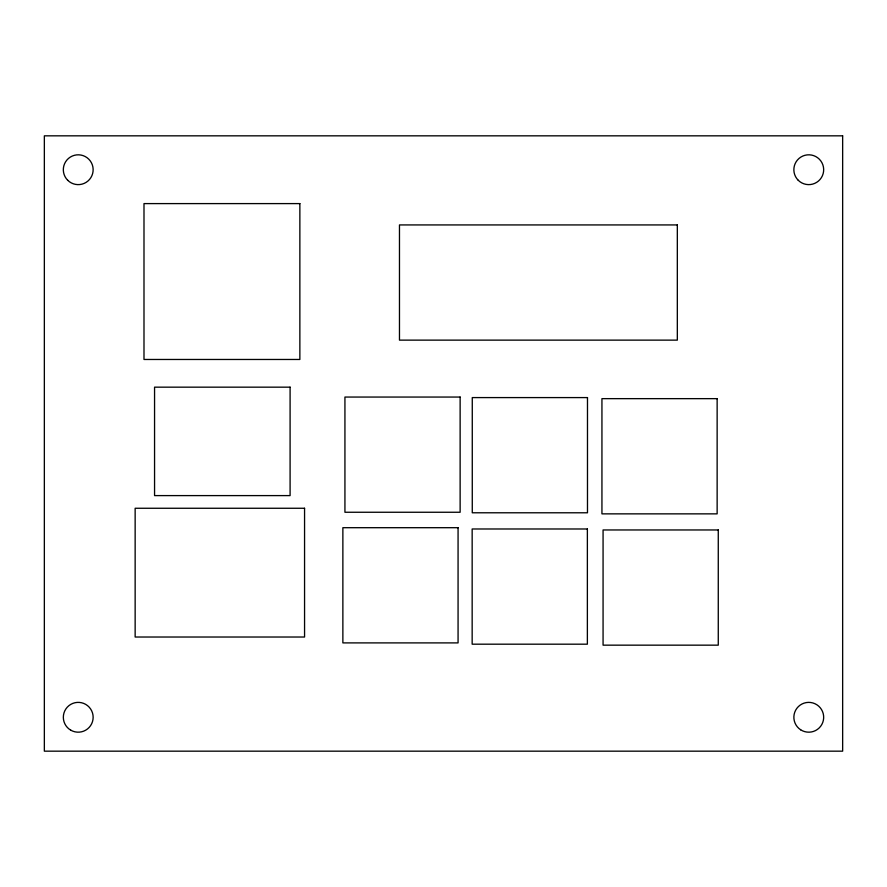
<?xml version="1.0" encoding="UTF-8"?>
<svg xmlns="http://www.w3.org/2000/svg" width="887" height="887" viewBox="0 0 887 887"><rect width="100%" height="100%" fill="white"/><g stroke="black" fill="none" stroke-linecap="round" stroke-linejoin="round"><path stroke-width="1.33" d="M842.65 135.833L44.35 135.833L44.35 751.167L842.65 751.167L842.65 135.833M299.861 203.6L143.993 203.6L143.993 359.468L299.861 359.468L299.861 203.6M677.324 224.932L399.472 224.932L399.472 340.131L677.324 340.131L677.324 224.932M290.093 387.164L154.56 387.164L154.56 495.6L290.093 495.6L290.093 387.164M460.131 397.054L344.932 397.054L344.932 512.254L460.131 512.254L460.131 397.054M587.482 397.587L472.272 397.587L472.272 512.786L587.482 512.786L587.482 397.587M717.139 398.651L601.94 398.651L601.94 513.861L717.139 513.861L717.139 398.651M304.563 508.262L135.146 508.262L135.146 637.021L304.563 637.021L304.563 508.262M458.069 527.698L342.87 527.698L342.87 642.898L458.069 642.898L458.069 527.698M587.371 528.985L472.161 528.985L472.161 644.184L587.371 644.184L587.371 528.985M718.27 529.96L603.071 529.96L603.071 645.159L718.27 645.159L718.27 529.96M70.783 730.189A14.913 14.913 0 0 0 93.146 717.284A14.913 14.913 0 0 0 70.783 704.367A14.913 14.913 0 0 0 70.783 730.189M800.639 729.779A14.913 14.913 0 0 0 823.657 718.071A14.913 14.913 0 0 0 802.014 703.99A14.913 14.913 0 0 0 800.639 729.779M798.222 180.261A14.913 14.913 0 0 0 823.169 173.575A14.913 14.913 0 0 0 804.908 155.314A14.913 14.913 0 0 0 798.222 180.261M67.689 180.261A14.913 14.913 0 0 0 92.636 173.575A14.913 14.913 0 0 0 74.375 155.314A14.913 14.913 0 0 0 67.689 180.261"/></g></svg>
